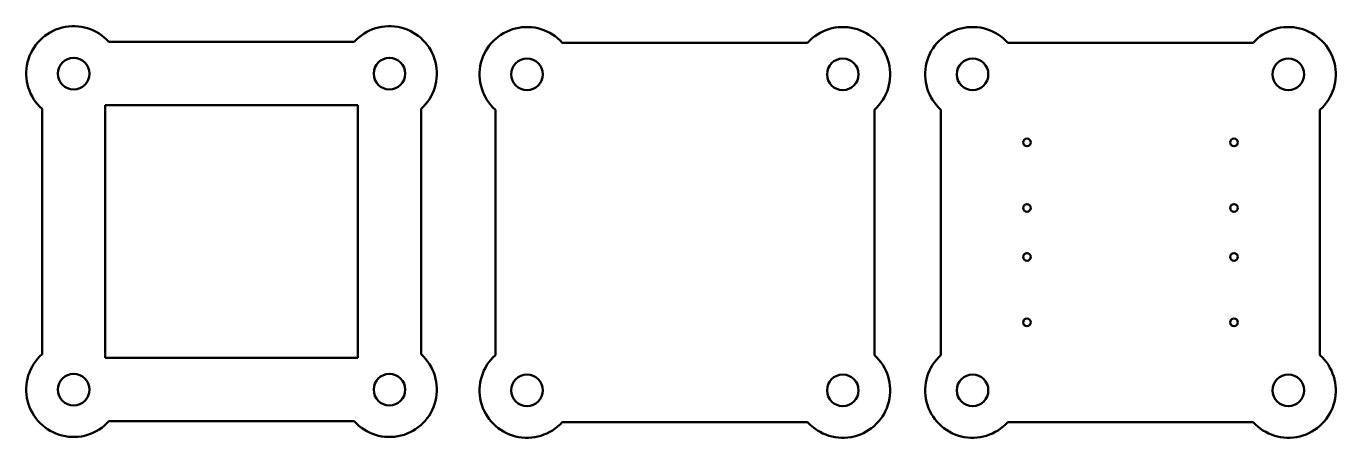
# Model space of a CAD drawing. Header units: millimetres. Extents: x 5 to 213, y 231 to 296.
import ezdxf

# ---------------------------------------------------------------- set-up
doc = ezdxf.new("R2010")
doc.units = ezdxf.units.MM
doc.layers.add('Visible (ISO)', color=7, linetype='Continuous', lineweight=50)

msp = doc.modelspace()

# ---------------------------------------------------------------- linework, layer by layer
at = {"layer": 'Visible (ISO)'}
for p, q in [((18.3, 293.3), (57.11, 293.3)), ((90.06, 293.17), (128.88, 293.17)), ((160.59, 293.17), (199.41, 293.17)), ((7.71, 243.89), (7.71, 282.71)), ((17.71, 243.3), (17.71, 283.3)), ((17.71, 283.3), (57.71, 283.3)), ((57.71, 283.3), (57.71, 243.3)), ((67.71, 282.71), (67.71, 243.89)), ((79.47, 243.76), (79.47, 282.58)), ((139.47, 282.58), (139.47, 243.76)), ((150, 243.76), (150, 282.58)), ((210, 282.58), (210, 243.76)), ((57.71, 243.3), (17.71, 243.3)), ((57.11, 233.3), (18.3, 233.3)), ((128.88, 233.17), (90.06, 233.17)), ((199.41, 233.17), (160.59, 233.17))]:
    msp.add_line(p, q, dxfattribs=at)
for centre, radius in [((12.71, 288.3), 2.5), ((62.71, 288.3), 2.5), ((84.47, 288.17), 2.5), ((134.47, 288.17), 2.5), ((155, 288.17), 2.5), ((205, 288.17), 2.5), ((163.61, 277.41), 0.6), ((196.39, 277.41), 0.6), ((163.61, 267.05), 0.6), ((196.39, 267.05), 0.6), ((163.61, 259.29), 0.6), ((196.39, 259.29), 0.6), ((163.61, 248.94), 0.6), ((196.39, 248.94), 0.6), ((12.71, 238.3), 2.5), ((62.71, 238.3), 2.5), ((84.47, 238.17), 2.5), ((134.47, 238.17), 2.5), ((155, 238.17), 2.5), ((205, 238.17), 2.5)]:
    msp.add_circle(centre, radius, dxfattribs=at)
for centre, start, end in [((12.71, 288.3), 41.8103, 228.1897), ((62.71, 288.3), 311.8103, 138.1897), ((84.47, 288.17), 41.8103, 228.1897), ((134.47, 288.17), 311.8103, 138.1897), ((155, 288.17), 41.8103, 228.1897), ((205, 288.17), 311.8103, 138.1897), ((12.71, 238.3), 131.8103, 318.1897), ((62.71, 238.3), 221.8103, 48.1897), ((84.47, 238.17), 131.8103, 318.1897), ((134.47, 238.17), 221.8103, 48.1897), ((155, 238.17), 131.8103, 318.1897), ((205, 238.17), 221.8103, 48.1897)]:
    msp.add_arc(centre, 7.5, start, end, dxfattribs=at)

doc.saveas('drawing.dxf')
